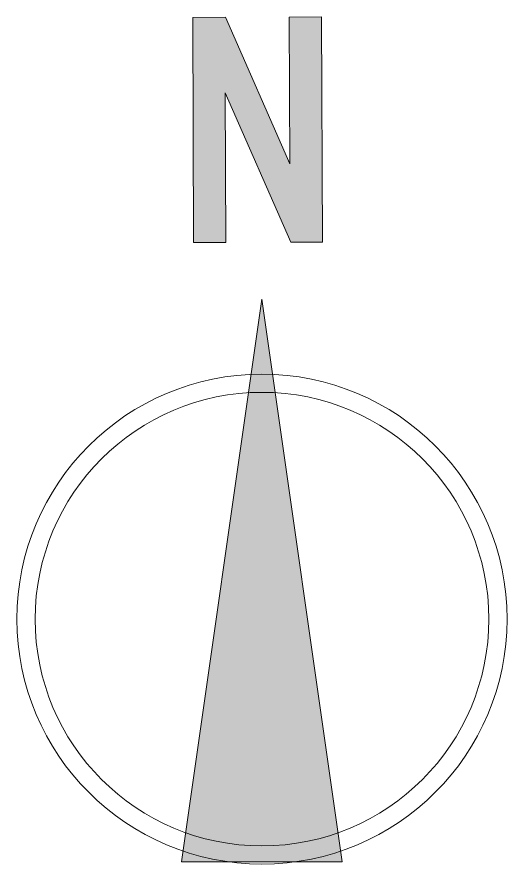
# Model space of a CAD drawing. Header units: inches. Extents: x 5198 to 83130, y 3620 to 26778.
# Drawn here: x 80529 to 83130, y 8652 to 13148 of the extents above; entities that cross this region are included whole.
import ezdxf

# ---------------------------------------------------------------- set-up
doc = ezdxf.new("R2010")
doc.units = ezdxf.units.IN
doc.header["$LTSCALE"] = 120
doc.header["$MEASUREMENT"] = 0
doc.linetypes.add('Volllinie', pattern=[0])
doc.layers.add('Grundebene', color=7, linetype='Continuous')

# ---------------------------------------------------------------- blocks, each defined once
blk = doc.blocks.new('Color_Area-5F7')
at = {"layer": 'Grundebene', "true_color": 0x000000, "transparency": 33554687}
blk.add_hatch(color=18, dxfattribs=at).paths.add_polyline_path([(82145.3, 13148.3), (82149.9, 11953.1), (81982.4, 11952.5), (81634.6, 12745.2), (81637.7, 11951.1), (81467, 11950.4), (81462.3, 13145.6), (81636.4, 13146.3), (81977.5, 12368.8), (81974.5, 13147.7)], flags=0)
at = {"layer": 'Grundebene', "color": 18, "linetype": 'Volllinie', "lineweight": 13, "true_color": 0x000000}
for p, q in [((81636.4, 13146.3), (81462.3, 13145.6)), ((81467, 11950.4), (81462.3, 13145.6)), ((81636.4, 13146.3), (81977.5, 12368.8)), ((81974.5, 13147.7), (82145.3, 13148.3)), ((81977.5, 12368.8), (81974.5, 13147.7)), ((82145.3, 13148.3), (82149.9, 11953.1)), ((81634.6, 12745.2), (81637.7, 11951.1)), ((81982.4, 11952.5), (81634.6, 12745.2)), ((81637.7, 11951.1), (81467, 11950.4)), ((81982.4, 11952.5), (82149.9, 11953.1))]:
    blk.add_line(p, q, dxfattribs=at)
blk = doc.blocks.new('Color_Area-603')
at = {"layer": 'Grundebene', "true_color": 0x000000, "transparency": 33554687}
blk.add_hatch(color=18, dxfattribs=at).paths.add_polyline_path([(81828.7, 11649.4), (81402.1, 8662.8), (82255.4, 8662.8)], flags=0)
at = {"layer": 'Grundebene', "color": 18, "linetype": 'Volllinie', "lineweight": 13, "true_color": 0x000000}
for p, q in [((81828.7, 11649.4), (81402.1, 8662.8)), ((82255.4, 8662.8), (81828.7, 11649.4)), ((81402.1, 8662.8), (82255.4, 8662.8))]:
    blk.add_line(p, q, dxfattribs=at)
blk = doc.blocks.new('Nordpfeil-5F1')
at = {"layer": 'Grundebene', "color": 18, "linetype": 'Volllinie', "lineweight": 13, "true_color": 0x000000}
for radius in [1300.3, 1203.7]:
    blk.add_circle((81829.6, 9951.9), radius, dxfattribs=at)
at = {"layer": 'Grundebene'}
for name in ['Color_Area-5F7', 'Color_Area-603']:
    blk.add_blockref(name, (0, 0), dxfattribs=at)

msp = doc.modelspace()

# ---------------------------------------------------------------- block references
at = {"layer": 'Grundebene'}
msp.add_blockref('Nordpfeil-5F1', (0, 0), dxfattribs=at)

doc.saveas('drawing.dxf')
